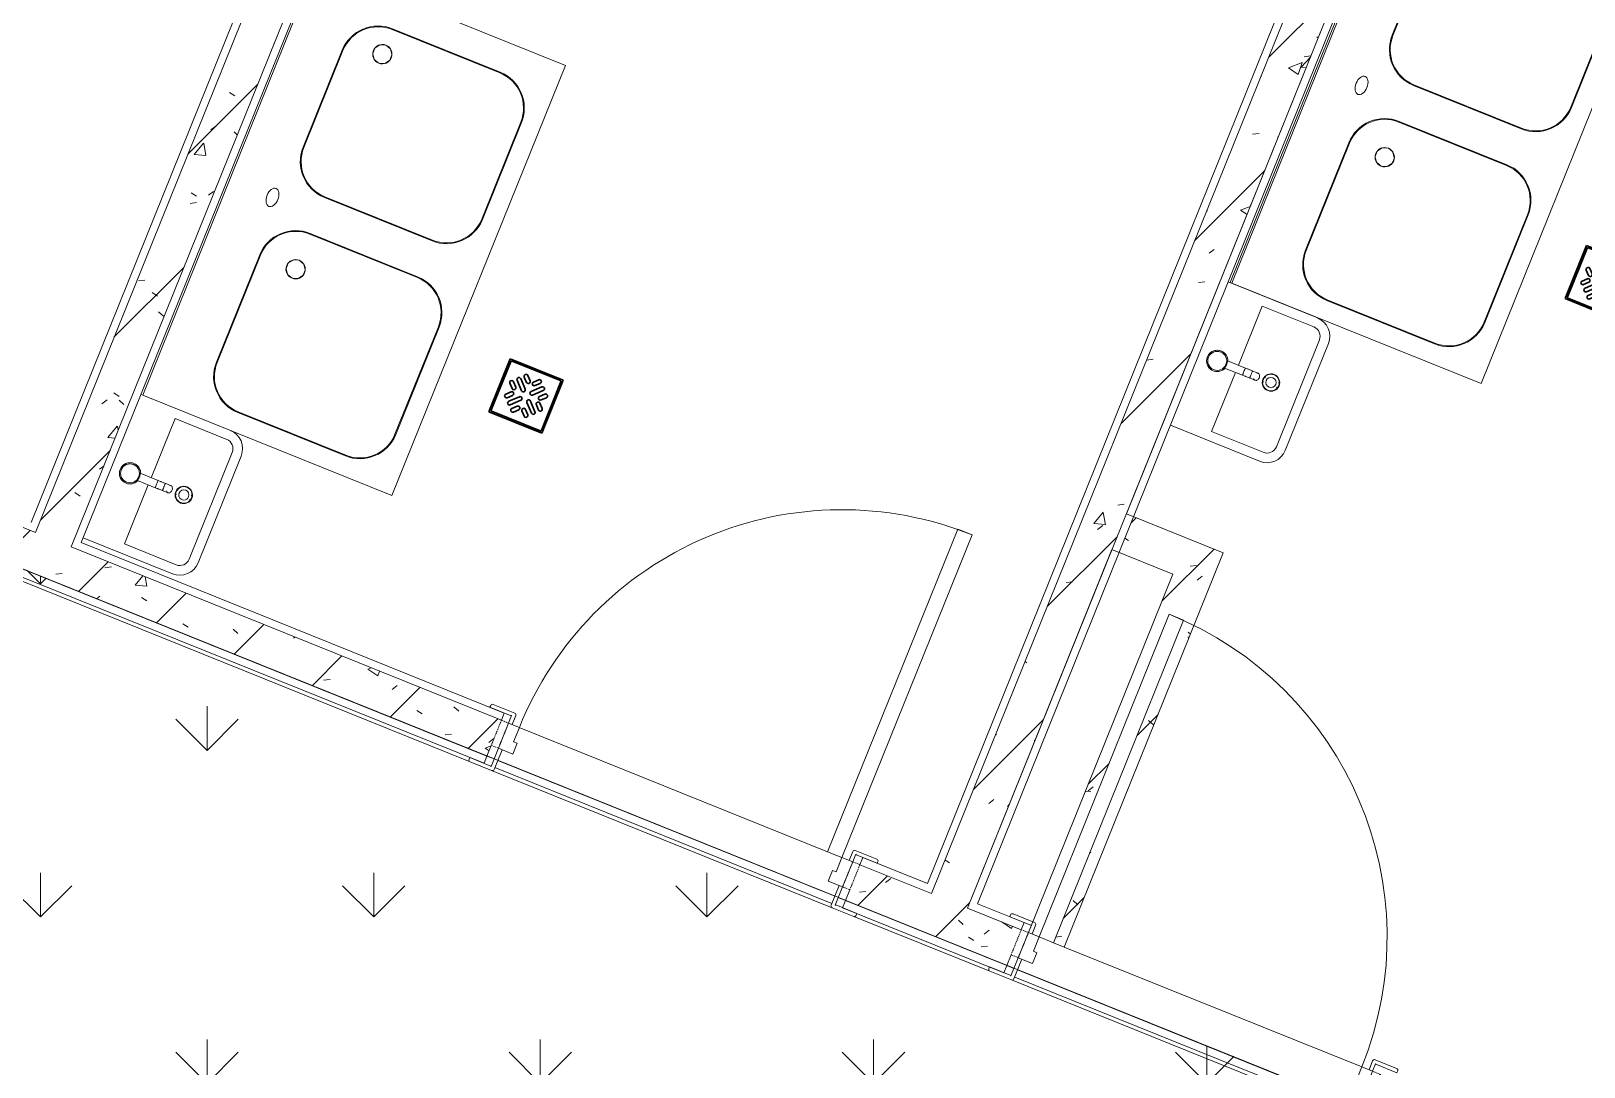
# Model space of a CAD drawing. Header units: millimetres. Extents: x -584918 to 2941280, y 3000189 to 4229862.
# Drawn here: x -415027 to -411009, y 3686804 to 3689484 of the extents above; entities that cross this region are included whole.
import ezdxf

# ---------------------------------------------------------------- set-up
doc = ezdxf.new("R2010")
doc.units = ezdxf.units.MM
doc.linetypes.add('ASVP_Невидимые', pattern=[5, 3, -2])
for name, color, linetype, lineweight in [('Двери', 7, 'Continuous', 0), ('Обобщенные модели', 7, 'Continuous', 0), ('Перекрытие', 7, 'Continuous', 0), ('Сантехника', 7, 'Continuous', 0), ('Стены внутренние', 7, 'Continuous', 0), ('Стены несущие', 7, 'Continuous', 0), ('Стены отделка', 7, 'Continuous', 0), ('экспертиза условные обозначения', 1, 'Continuous', 0)]:
    doc.layers.add(name, color=color, linetype=linetype, lineweight=lineweight)
pattern_1 = [(45, (-437515.92, 3663725.22), (-141.4214, 141.4214), [])]
pattern_2 = [(50, (-437515.92, 3663725.22), (364.368, -31.8783), [38.1, -419.1]), (355, (-437515.92, 3663725.2), (-70.486, 382.1133), [30.48, -335.28]), (100.451, (-437485.56, 3663722.56), (293.885, 350.2334), [32.38, -356.18]), (46.184, (-437515.92, 3663826.8), (542.1585, -84.086), [57.15, -628.65]), (96.636, (-437470.74, 3663819.8), (474.805, 494.8554), [48.57, -534.27]), (351.184, (-437515.9, 3663826.8), (474.81, 494.85), [45.72, -502.92]), (21, (-437465.12, 3663801.42), (303.2285, -204.5305), [38.1, -419.1]), (326, (-437465.12, 3663801.4), (123.604, 368.376), [30.48, -335.28]), (71.451, (-437439.86, 3663784.37), (426.834, 163.8427), [32.38, -356.18]), (37.5, (-437515.92, 3663725.22), (6.17665, 169.11015), [16.764, -314.452, 16.764, -323.596, -336.55]), (37.5, (-437515.92, 3663725.22), (6.17665, 169.11015), [-671.576, 16.764, -319.786]), (7.5, (-437515.92, 3663725.22), (133.6389, 200.3615), [16.764, -177.292, 16.764, -306.832, -128.27]), (7.5, (-437515.92, 3663725.22), (133.6389, 200.3615), [-517.652, 16.764, -111.506]), (327.5, (-437629.21, 3663725.22), (271.1818, -11.45836), [16.764, -110.236, 16.764, -379.476, -525.78]), (327.5, (-437629.21, 3663725.22), (271.1818, -11.45836), [-523.24, 16.764, -509.016]), (317.5, (-437680, 3663725.22), (296.2585, 50.8528), [16.764, -148.336, 16.764, -246.38, -373.38]), (317.5, (-437680, 3663725.22), (296.2585, 50.8528), [-428.244, 16.764, -356.616])]

# ---------------------------------------------------------------- blocks, each defined once
blk = doc.blocks.new('VK_02_Мойка - Рукомойник-V156-АР Этаж 01')
at = {"layer": 'Сантехника', "color": 253, "true_color": 0xaaaaaa}
for p, q in [((-200, 0), (-200, -249)), ((200, -249), (200, 0)), ((-175, -249), (-175, -105)), ((-175, -105), (-9.9, -105)), ((9.9, -105), (175, -105)), ((175, -105), (175, -249)), ((-149, -275), (149, -275)), ((-149, -300), (149, -300))]:
    blk.add_line(p, q, dxfattribs=at)
for centre, radius, start, end in [((-149, -249), 51, 180, 270), ((-149, -249), 26, 180, 270), ((149, -249), 26, 270, 360), ((149, -249), 51, 270, 360)]:
    blk.add_arc(centre, radius, start, end, dxfattribs=at)
blk = doc.blocks.new('МС_03-03_Смеситель_Однокрановый - МС_03-03_Смеситель_Однокрановый-V157-АР Этаж 01')
at = {"layer": 'Сантехника', "color": 253, "true_color": 0xaaaaaa}
for p, q in [((-10, -24.6), (-10, -74.6)), ((10, -74.6), (10, -24.6)), ((-10, -74.6), (-10, -94.6)), ((-10, -74.6), (-10, -80.8)), ((10, -94.6), (10, -74.6)), ((10, -80.8), (10, -74.6)), ((-10, -83.3), (-10, -98.3)), ((-10, -94.6), (-9.9, -94.6)), ((-10, -108.1), (-10, -109.9)), ((10, -98.3), (10, -83.3)), ((10, -109.9), (10, -108.1))]:
    blk.add_line(p, q, dxfattribs=at)
at = {"layer": 'Сантехника', "color": 253, "true_color": 0xaaaaaa, "flags": 128}
for points in [[(-10, -83.3), (-10, -82), (-10, -80.8)], [(-10, -80.8), (-10, -82), (-10, -83.3)], [(9.9, -94.6), (9.5, -94.6), (8.9, -94.6), (8.1, -94.6), (7.1, -94.6), (5.9, -94.6), (4.5, -94.6), (3.1, -94.6), (1.6, -94.6), (0, -94.6), (-1.6, -94.6), (-3.1, -94.6), (-4.5, -94.6), (-5.9, -94.6), (-7.1, -94.6), (-8.1, -94.6), (-8.9, -94.6), (-9.5, -94.6), (-9.9, -94.6), (-10, -94.6)], [(-10, -108.1), (-10, -104.4), (-10, -98.3)], [(-10, -98.3), (-10, -104.4), (-10, -108.1)], [(-7, -104.8), (-8.1, -105.7), (-9.1, -107), (-9.8, -108.4), (-10, -109.9)], [(-10, -109.9), (-9.8, -111.5), (-9.1, -112.9), (-8.1, -114.2), (-6.7, -115.3), (-5, -116.2), (-3.1, -116.8), (-1, -117.2), (1, -117.2), (3.1, -116.8), (5, -116.2), (6.7, -115.3), (8.1, -114.2), (9.1, -112.9), (9.8, -111.5), (10, -109.9)], [(10, -109.9), (9.8, -108.4), (9.1, -107)], [(10, -80.8), (10, -82), (10, -83.3)], [(10, -83.3), (10, -82), (10, -80.8)], [(10, -98.3), (10, -104.4), (10, -108.1)], [(10, -108.1), (10, -104.4), (10, -98.3)]]:
    blk.add_lwpolyline(points, dxfattribs=at)
at = {"layer": 'Сантехника', "color": 253, "true_color": 0xaaaaaa}
for radius, start, end in [(27.5, 360, 180), (27.5, 165, 180), (27.5, 180, 248.3704), (27.5, 180, 198.023), (27.5, 143.312, 156.6878), (24.5, 360, 180), (24.5, 180, 360), (27.5, 101.9769, 138.0229), (27.5, 83.3119, 96.6877), (27.5, 41.9768, 78.0228), (27.5, 23.3117, 36.6875), (27.5, 0, 18.0226), (27.5, 203.3122, 216.688), (27.5, 221.9771, 248.4991), (27.5, 291.6291, 360), (27.5, 291.5009, 318.0232), (27.5, 323.3125, 336.6883), (27.5, 345, 360)]:
    blk.add_arc((0, 0), radius, start, end, dxfattribs=at)
for points, knots in [([(10, -24.6), (9.8, -24.6), (9.5, -24.6), (9, -24.7), (8.6, -24.8), (8.4, -24.9), (8, -25), (7.4, -25.1), (6.7, -25.3), (6.2, -25.4), (5.9, -25.4), (5.4, -25.5), (4.7, -25.6), (3.7, -25.8), (2.6, -25.9), (0.8, -26), (-0.8, -26), (-2.5, -25.9), (-3.5, -25.8), (-4.4, -25.7), (-5, -25.6), (-5.5, -25.5), (-5.9, -25.4), (-6.2, -25.4), (-6.4, -25.3), (-6.6, -25.3), (-7, -25.2), (-7.5, -25.1), (-8, -25), (-8.3, -24.9), (-8.6, -24.8), (-8.8, -24.8), (-9.1, -24.7), (-9.4, -24.6), (-9.7, -24.6), (-9.9, -24.6), (-10, -24.6)], [-1, -1, -1, -1, -0.958333, -0.916667, -0.895833, -0.885417, -0.875, -0.833333, -0.791667, -0.78125, -0.770833, -0.75, -0.708333, -0.666667, -0.611111, -0.555556, -0.444444, -0.388889, -0.333333, -0.305556, -0.277778, -0.25, -0.236111, -0.222222, -0.215278, -0.208333, -0.194444, -0.166667, -0.138889, -0.125, -0.111111, -0.097222, -0.083333, -0.055556, -0.027778, 0, 0, 0, 0]), ([(-9.9, -74.6), (-9.8, -74.6), (-9.5, -74.5), (-8.9, -74.5), (-8.1, -74.4), (-7.1, -74.4), (-5.5, -74.3), (-2.2, -74.2), (3.3, -74.2), (7.7, -74.4), (9.4, -74.5), (9.8, -74.6), (9.9, -74.6)], [0.05, 0.05, 0.05, 0.05, 0.1, 0.15, 0.2, 0.25, 0.3, 0.4, 0.6, 0.8, 0.9, 0.95, 0.95, 0.95, 0.95])]:
    blk.add_open_spline(points, degree=3, knots=knots, dxfattribs=at)
blk = doc.blocks.new('МС_03-04_Сифон_Бутылочный - Для умывальника_Гофрированный выпуск_DN1-V158-АР Этаж 01')
at = {"layer": 'Сантехника', "color": 253, "true_color": 0xaaaaaa}
for radius, start, end in [(22.5, 0, 180), (22.5, 180, 0), (21.5, 0, 180), (21.5, 180, 0), (20, 158.285, 164.9916), (13.3, 0, 180), (13.3, 180, 0), (20, 15.0084, 21.715), (20, 196.833, 201.715), (20, 338.285, 344.9916)]:
    blk.add_arc((0, 0), radius, start, end, dxfattribs=at)
blk = doc.blocks.new('VK_02_Мойка - Рукомойник-V159-АР Этаж 01')
at = {"layer": 'Сантехника', "color": 253, "true_color": 0xaaaaaa}
for p, q in [((-200, 0), (-200, -249)), ((-175, -249), (-175, -105)), ((-175, -105), (-9.9, -105)), ((9.9, -105), (175, -105)), ((175, -105), (175, -249)), ((-149, -275), (149, -275)), ((-149, -300), (149, -300))]:
    blk.add_line(p, q, dxfattribs=at)
for centre, radius, start, end in [((-149, -249), 51, 180, 270), ((-149, -249), 26, 180, 270), ((149, -249), 26, 270, 360), ((149, -249), 51, 270, 360)]:
    blk.add_arc(centre, radius, start, end, dxfattribs=at)
blk = doc.blocks.new('МС_03-03_Смеситель_Однокрановый - МС_03-03_Смеситель_Однокрановый-V160-АР Этаж 01')
at = {"layer": 'Сантехника', "color": 253, "true_color": 0xaaaaaa}
for p, q in [((-10, -24.6), (-10, -74.6)), ((10, -74.6), (10, -24.6)), ((-10, -74.6), (-10, -94.6)), ((-10, -74.6), (-10, -80.8)), ((10, -94.6), (10, -74.6)), ((10, -80.8), (10, -74.6)), ((-10, -83.3), (-10, -98.3)), ((-10, -94.6), (-9.9, -94.6)), ((-10, -108.1), (-10, -109.9)), ((10, -98.3), (10, -83.3)), ((10, -109.9), (10, -108.1))]:
    blk.add_line(p, q, dxfattribs=at)
at = {"layer": 'Сантехника', "color": 253, "true_color": 0xaaaaaa, "flags": 128}
for points in [[(-10, -83.3), (-10, -82), (-10, -80.8)], [(-10, -80.8), (-10, -82), (-10, -83.3)], [(9.9, -94.6), (9.5, -94.6), (8.9, -94.6), (8.1, -94.6), (7.1, -94.6), (5.9, -94.6), (4.5, -94.6), (3.1, -94.6), (1.6, -94.6), (0, -94.6), (-1.6, -94.6), (-3.1, -94.6), (-4.5, -94.6), (-5.9, -94.6), (-7.1, -94.6), (-8.1, -94.6), (-8.9, -94.6), (-9.5, -94.6), (-9.9, -94.6), (-10, -94.6)], [(-10, -108.1), (-10, -104.4), (-10, -98.3)], [(-10, -98.3), (-10, -104.4), (-10, -108.1)], [(-7, -104.8), (-8.1, -105.7), (-9.1, -107), (-9.8, -108.4), (-10, -109.9)], [(-10, -109.9), (-9.8, -111.5), (-9.1, -112.9), (-8.1, -114.2), (-6.7, -115.3), (-5, -116.2), (-3.1, -116.8), (-1, -117.2), (1, -117.2), (3.1, -116.8), (5, -116.2), (6.7, -115.3), (8.1, -114.2), (9.1, -112.9), (9.8, -111.5), (10, -109.9)], [(10, -109.9), (9.8, -108.4), (9.1, -107)], [(10, -80.8), (10, -82), (10, -83.3)], [(10, -83.3), (10, -82), (10, -80.8)], [(10, -98.3), (10, -104.4), (10, -108.1)], [(10, -108.1), (10, -104.4), (10, -98.3)]]:
    blk.add_lwpolyline(points, dxfattribs=at)
at = {"layer": 'Сантехника', "color": 253, "true_color": 0xaaaaaa}
for radius, start, end in [(27.5, 360, 180), (27.5, 165, 180), (27.5, 180, 248.3704), (27.5, 180, 198.023), (27.5, 143.312, 156.6878), (24.5, 360, 180), (24.5, 180, 360), (27.5, 101.9769, 138.0229), (27.5, 83.3119, 96.6877), (27.5, 41.9768, 78.0228), (27.5, 23.3117, 36.6875), (27.5, 0, 18.0226), (27.5, 203.3122, 216.688), (27.5, 221.9771, 248.4991), (27.5, 291.6291, 360), (27.5, 291.5009, 318.0232), (27.5, 323.3125, 336.6883), (27.5, 345, 360)]:
    blk.add_arc((0, 0), radius, start, end, dxfattribs=at)
for points, knots in [([(10, -24.6), (9.8, -24.6), (9.5, -24.6), (9, -24.7), (8.6, -24.8), (8.4, -24.9), (8, -25), (7.4, -25.1), (6.7, -25.3), (6.2, -25.4), (5.9, -25.4), (5.4, -25.5), (4.7, -25.6), (3.7, -25.8), (2.6, -25.9), (0.8, -26), (-0.8, -26), (-2.5, -25.9), (-3.5, -25.8), (-4.4, -25.7), (-5, -25.6), (-5.5, -25.5), (-5.9, -25.4), (-6.2, -25.4), (-6.4, -25.3), (-6.6, -25.3), (-7, -25.2), (-7.5, -25.1), (-8, -25), (-8.3, -24.9), (-8.6, -24.8), (-8.8, -24.8), (-9.1, -24.7), (-9.4, -24.6), (-9.7, -24.6), (-9.9, -24.6), (-10, -24.6)], [-1, -1, -1, -1, -0.958333, -0.916667, -0.895833, -0.885417, -0.875, -0.833333, -0.791667, -0.78125, -0.770833, -0.75, -0.708333, -0.666667, -0.611111, -0.555556, -0.444444, -0.388889, -0.333333, -0.305556, -0.277778, -0.25, -0.236111, -0.222222, -0.215278, -0.208333, -0.194444, -0.166667, -0.138889, -0.125, -0.111111, -0.097222, -0.083333, -0.055556, -0.027778, 0, 0, 0, 0]), ([(-9.9, -74.6), (-9.8, -74.6), (-9.5, -74.5), (-8.9, -74.5), (-8.1, -74.4), (-7.1, -74.4), (-5.5, -74.3), (-2.2, -74.2), (3.3, -74.2), (7.7, -74.4), (9.4, -74.5), (9.8, -74.6), (9.9, -74.6)], [0.05, 0.05, 0.05, 0.05, 0.1, 0.15, 0.2, 0.25, 0.3, 0.4, 0.6, 0.8, 0.9, 0.95, 0.95, 0.95, 0.95])]:
    blk.add_open_spline(points, degree=3, knots=knots, dxfattribs=at)
blk = doc.blocks.new('МС_03-04_Сифон_Бутылочный - Для умывальника_Гофрированный выпуск_DN1-V161-АР Этаж 01')
at = {"layer": 'Сантехника', "color": 253, "true_color": 0xaaaaaa}
for radius, start, end in [(22.5, 0, 180), (22.5, 180, 0), (21.5, 36, 180), (21.5, 180, 0), (20, 158.285, 164.9916), (13.3, 45, 180), (13.3, 180, 0), (13.3, 0, 41.5628), (21.5, 0, 33.8978), (20, 15.0084, 21.715), (20, 195.0084, 201.715), (20, 338.285, 344.9916)]:
    blk.add_arc((0, 0), radius, start, end, dxfattribs=at)
blk = doc.blocks.new('VM_Ванная моечная 2-секционная - ГхШ 700х1200-V184-АР Этаж 01')
at = {"layer": 'Сантехника'}
for p, q in [((-600, 0), (600, 0)), ((-600, -5), (-600, 0)), ((600, 0), (600, -5)), ((-600, -5), (-600, -700)), ((-600, -5), (600, -5)), ((600, -700), (600, -5)), ((-450, -150), (-150, -150)), ((-450, -152), (-150, -152)), ((150, -150), (420.7, -150)), ((150, -152), (420.7, -152)), ((-550, -550), (-550, -250)), ((-548, -550), (-548, -250)), ((-52, -250), (-52, -550)), ((-50, -250), (-50, -550)), ((50, -550), (50, -250)), ((52, -550), (52, -250)), ((518.7, -250), (518.7, -550)), ((520.7, -250), (520.7, -550)), ((-150, -648), (-450, -648)), ((-150, -650), (-450, -650)), ((420.7, -648), (150, -648)), ((420.7, -650), (150, -650)), ((-600, -700), (600, -700))]:
    blk.add_line(p, q, dxfattribs=at)
at = {"layer": 'Сантехника', "color": 253, "true_color": 0xaaaaaa}
for p, q in [((-175, -250), (-170.4, -235.9)), ((-169.6, -234.9), (-158.2, -226.6)), ((-157.4, -226.2), (-142.6, -226.2)), ((-141.8, -226.6), (-130.4, -234.9)), ((-129.6, -235.9), (-125, -250)), ((425, -250), (429.6, -235.9)), ((430.8, -234.5), (441.8, -226.6)), ((442.6, -226.2), (457.4, -226.2)), ((458.2, -226.6), (469.6, -234.9)), ((470.4, -235.9), (475, -250)), ((-170.4, -264.1), (-175, -250)), ((-158.2, -273.4), (-169.6, -265.1)), ((-142.6, -273.8), (-157.4, -273.8)), ((-130.4, -265.1), (-141.8, -273.4)), ((-125, -250), (-129.6, -264.1)), ((429.6, -264.1), (425, -250)), ((441.8, -273.4), (430.4, -265.1)), ((457.4, -273.8), (442.6, -273.8)), ((469.6, -265.1), (458.2, -273.4)), ((475, -250), (470.4, -264.1))]:
    blk.add_line(p, q, dxfattribs=at)
at = {"layer": 'Сантехника', "flags": 128}
for points in [[(-25, -125), (-24.5, -122.1), (-23.1, -119.3), (-20.8, -116.7), (-17.7, -114.4), (-13.9, -112.5), (-9.6, -111.1), (-4.9, -110.3), (0, -110), (4.9, -110.3), (9.6, -111.1), (13.9, -112.5), (17.7, -114.4), (20.8, -116.7), (23.1, -119.3), (24.5, -122.1), (25, -125)], [(25, -125), (24.5, -127.9), (23.1, -130.7), (20.8, -133.3), (17.7, -135.6), (13.9, -137.5), (9.6, -138.9), (4.9, -139.7), (0, -140), (-4.9, -139.7), (-9.6, -138.9), (-13.9, -137.5), (-17.7, -135.6), (-20.8, -133.3), (-23.1, -130.7), (-24.5, -127.9), (-25, -125)]]:
    blk.add_lwpolyline(points, dxfattribs=at)
at = {"layer": 'Сантехника'}
for centre, radius, start, end in [((-450, -250), 100, 90, 180), ((-450, -250), 98, 90, 180), ((-150, -250), 100, 360, 90), ((-150, -250), 98, 0, 90), ((150, -250), 100, 90, 180), ((150, -250), 98, 90, 180), ((420.7, -250), 100, 0, 90), ((420.7, -250), 98, 0, 90), ((-150, -250), 25, 0, 180), ((450, -250), 25, 0, 180), ((-150, -250), 25, 180, 360), ((450, -250), 25, 180, 360), ((-450, -550), 100, 180, 270), ((-450, -550), 98, 180, 270), ((-150, -550), 98, 270, 0), ((-150, -550), 100, 270, 0), ((150, -550), 100, 180, 270), ((150, -550), 98, 180, 270), ((420.7, -550), 100, 270, 0), ((420.7, -550), 98, 270, 0)]:
    blk.add_arc(centre, radius, start, end, dxfattribs=at)
blk = doc.blocks.new('VM_Ванная моечная 2-секционная - ГхШ 700х1200-V185-АР Этаж 01')
at = {"layer": 'Сантехника'}
for p, q in [((-600, -5), (-600, 0)), ((600, 0), (600, -5)), ((-600, -5), (-600, -700)), ((-600, -5), (600, -5)), ((600, -700), (600, -5)), ((-450, -150), (-150, -150)), ((-450, -152), (-150, -152)), ((150, -150), (420.7, -150)), ((150, -152), (420.7, -152)), ((-550, -550), (-550, -250)), ((-548, -550), (-548, -250)), ((-52, -250), (-52, -550)), ((-50, -250), (-50, -550)), ((50, -550), (50, -250)), ((52, -550), (52, -250)), ((518.7, -250), (518.7, -550)), ((520.7, -250), (520.7, -550)), ((-150, -648), (-450, -648)), ((-150, -650), (-450, -650)), ((420.7, -648), (150, -648)), ((420.7, -650), (150, -650)), ((-600, -700), (600, -700))]:
    blk.add_line(p, q, dxfattribs=at)
at = {"layer": 'Сантехника', "color": 253, "true_color": 0xaaaaaa}
for p, q in [((-175, -250), (-170.4, -235.9)), ((-169.6, -234.9), (-158.2, -226.6)), ((-157.4, -226.2), (-142.6, -226.2)), ((-141.8, -226.6), (-130.4, -234.9)), ((-129.6, -235.9), (-125, -250)), ((425, -250), (429.6, -235.9)), ((430.4, -234.9), (441.8, -226.6)), ((442.6, -226.2), (457.4, -226.2)), ((458.2, -226.6), (469.6, -234.9)), ((470.4, -235.9), (475, -250)), ((-170.4, -264.1), (-175, -250)), ((-158.2, -273.4), (-169.6, -265.1)), ((-142.6, -273.8), (-157.4, -273.8)), ((-130.4, -265.1), (-141.8, -273.4)), ((-125, -250), (-129.6, -264.1)), ((429.6, -264.1), (425, -250)), ((441.8, -273.4), (430.4, -265.1)), ((457.4, -273.8), (442.6, -273.8)), ((469.6, -265.1), (458.2, -273.4)), ((475, -250), (470.4, -264.1))]:
    blk.add_line(p, q, dxfattribs=at)
at = {"layer": 'Сантехника', "flags": 128}
for points in [[(-25, -125), (-24.5, -122.1), (-23.1, -119.3), (-20.8, -116.7), (-17.7, -114.4), (-13.9, -112.5), (-9.6, -111.1), (-4.9, -110.3), (0, -110), (4.9, -110.3), (9.6, -111.1), (13.9, -112.5), (17.7, -114.4), (20.8, -116.7), (23.1, -119.3), (24.5, -122.1), (25, -125)], [(25, -125), (24.5, -127.9), (23.1, -130.7), (20.8, -133.3), (17.7, -135.6), (13.9, -137.5), (9.6, -138.9), (4.9, -139.7), (0, -140), (-4.9, -139.7), (-9.6, -138.9), (-13.9, -137.5), (-17.7, -135.6), (-20.8, -133.3), (-23.1, -130.7), (-24.5, -127.9), (-25, -125)]]:
    blk.add_lwpolyline(points, dxfattribs=at)
at = {"layer": 'Сантехника'}
for centre, radius, start, end in [((-450, -250), 100, 90, 180), ((-450, -250), 98, 90, 180), ((-150, -250), 100, 360, 90), ((-150, -250), 98, 0, 90), ((150, -250), 100, 90, 180), ((150, -250), 98, 90, 180), ((420.7, -250), 100, 0, 90), ((420.7, -250), 98, 0, 90), ((-150, -250), 25, 0, 180), ((450, -250), 25, 0, 180), ((-150, -250), 25, 180, 360), ((450, -250), 25, 180, 360), ((-450, -550), 100, 180, 270), ((-450, -550), 98, 180, 270), ((-150, -550), 98, 270, 0), ((-150, -550), 100, 270, 0), ((150, -550), 100, 180, 270), ((150, -550), 98, 180, 270), ((420.7, -550), 100, 270, 0), ((420.7, -550), 98, 270, 0)]:
    blk.add_arc(centre, radius, start, end, dxfattribs=at)
blk = doc.blocks.new('ADSK_Трап_ПП_Вертикальный - DN50-V195-АР Этаж 01')
at = {"layer": 'Сантехника', "lineweight": 30}
for p, q in [((74, 74), (-74, 74)), ((-74, 74), (-74, -74)), ((-70, 70), (70, 70)), ((-70, -70), (-70, 70)), ((-22.4, 43.4), (-11.8, 32.8)), ((-15.4, 50.5), (-4.7, 39.9)), ((14.9, 51), (4.3, 40.4)), ((22, 43.9), (11.4, 33.3)), ((70, 70), (70, -70)), ((74, -74), (74, 74)), ((-51, 14.9), (-40.4, 4.3)), ((-43.9, 22), (-33.3, 11.4)), ((-15.5, 8), (-36.7, 29.2)), ((-8.4, 15), (-29.6, 36.2)), ((8, 15.5), (29.2, 36.7)), ((15, 8.4), (36.2, 29.6)), ((43.4, 22.4), (32.8, 11.8)), ((50.5, 15.4), (39.9, 4.7)), ((-50.5, -15.4), (-39.9, -4.7)), ((-43.4, -22.4), (-32.8, -11.8)), ((-15, -8.4), (-36.2, -29.6)), ((-8, -15.5), (-29.2, -36.7)), ((-22, -43.9), (-11.4, -33.3)), ((15.4, -50.5), (4.7, -39.9)), ((8.4, -15), (29.6, -36.2)), ((22.4, -43.4), (11.8, -32.8)), ((15.5, -8), (36.7, -29.2)), ((43.9, -22), (33.3, -11.4)), ((51, -14.9), (40.4, -4.3)), ((-74, -74), (74, -74)), ((70, -70), (-70, -70)), ((-14.9, -51), (-4.3, -40.4))]:
    blk.add_line(p, q, dxfattribs=at)
for centre, radius, start, end in [((-18.9, 47), 5, 45, 225), ((7.8, 36.8), 5, 135, 315), ((18.4, 47.4), 5, 315, 135), ((-47.4, 18.4), 5, 45, 225), ((-36.8, 7.8), 5, 225, 45), ((-33.2, 32.7), 4.99, 45, 225), ((-12, 11.5), 4.99, 225, 45), ((-8.3, 36.4), 5, 225, 45), ((11.5, 12), 4.99, 135, 315), ((32.7, 33.2), 4.99, 315, 135), ((36.4, 8.3), 5, 135, 315), ((47, 18.9), 5, 315, 135), ((-47, -18.9), 5, 135, 315), ((-36.4, -8.3), 5, 315, 135), ((-32.7, -33.2), 4.99, 135, 315), ((-11.5, -12), 4.99, 315, 135), ((-7.8, -36.8), 5, 315, 135), ((8.3, -36.4), 5, 45, 225), ((12, -11.5), 4.99, 45, 225), ((33.2, -32.7), 4.99, 225, 45), ((36.8, -7.8), 5, 45, 225), ((47.4, -18.4), 5, 225, 45), ((-18.4, -47.4), 5, 135, 315), ((18.9, -47), 5, 225, 45)]:
    blk.add_arc(centre, radius, start, end, dxfattribs=at)
blk = doc.blocks.new('ВК_Домодедово_rvt-1-АР Этаж 01')
at = {"layer": 'Сантехника', "color": 253, "lineweight": 9, "true_color": 0xaaaaaa}
for name, p, rotation in [('VM_Ванная моечная 2-секционная - ГхШ 700х1200-V184-АР Этаж 01', (25815.4, 25665.1), 68.05130091645731), ('VM_Ванная моечная 2-секционная - ГхШ 700х1200-V185-АР Этаж 01', (22997.8, 25375.2), 68.05130091645731), ('ADSK_Трап_ПП_Вертикальный - DN50-V195-АР Этаж 01', (26554.4, 25107.5), 338.0499999999996), ('VK_02_Мойка - Рукомойник-V156-АР Этаж 01', (25511.4, 24924.2), 68.05130091645765), ('ADSK_Трап_ПП_Вертикальный - DN50-V195-АР Этаж 01', (23769.7, 24814.8), 338.0499999999996), ('МС_03-03_Смеситель_Однокрановый - МС_03-03_Смеситель_Однокрановый-V157-АР Этаж 01', (25557.8, 24905.5), 68.05130091645765), ('МС_03-04_Сифон_Бутылочный - Для умывальника_Гофрированный выпуск_DN1-V158-АР Этаж 01', (25696.9, 24849.4), 158.0513009164576), ('VK_02_Мойка - Рукомойник-V159-АР Этаж 01', (22698.8, 24633.2), 68.05130091645765), ('МС_03-03_Смеситель_Однокрановый - МС_03-03_Смеситель_Однокрановый-V160-АР Этаж 01', (22745.1, 24614.5), 68.05130091645765), ('МС_03-04_Сифон_Бутылочный - Для умывальника_Гофрированный выпуск_DN1-V161-АР Этаж 01', (22884.3, 24558.5), 158.0513009164576)]:
    blk.add_blockref(name, p, dxfattribs=dict(at, rotation=rotation))
blk = doc.blocks.new('ASVP_ДверьДеревянная_1 полотно - Входная_внутр_ 900х2000h_полотно_ Г Л _850 в свету_-7521735-АР Этаж 01')
at = {"layer": 'Двери', "lineweight": 18}
for p, q in [((450, 950), (410, 950)), ((410, 950), (410, 50)), ((450, 50), (450, 950)), ((-450, 50), (-480, 50)), ((-480, 50), (-480, -20)), ((-450, 10), (-450, 50)), ((410, 50), (450, 50)), ((480, 50), (450, 50)), ((450, 50), (450, 10)), ((480, -20), (480, 50)), ((-440, 10), (-450, 10)), ((-440, -20), (-440, 10)), ((450, 10), (440, 10)), ((440, 10), (440, -20)), ((-480, -20), (-440, -20)), ((440, -20), (480, -20))]:
    blk.add_line(p, q, dxfattribs=at)
at = {"layer": 'Двери', "linetype": 'ASVP_Невидимые', "lineweight": 18}
for p, q in [((-480, 50), (-500, 50)), ((-500, 50), (-500, -20)), ((-480, -20), (-480, 50)), ((500, 50), (480, 50)), ((480, 50), (480, -20)), ((500, -20), (500, 50)), ((-500, -20), (-480, -20)), ((480, -20), (500, -20))]:
    blk.add_line(p, q, dxfattribs=at)
at = {"layer": 'Двери'}
blk.add_arc((450, 50), 900, 90, 180, dxfattribs=at)
blk = doc.blocks.new('ASVP_НАЛИЧНИК МДФ_Двери - Наличник дверной МДФ-V44-АР Этаж 01')
at = {"layer": 'Обобщенные модели'}
for p, q in [((-480, 50), (-480, -1)), ((-470, -5), (-470, 50)), ((470, 50), (470, -5)), ((480, -1), (480, 50)), ((-481, 0), (-540, 0)), ((-540, 0), (-540, -5)), ((-481, -1), (-481, 0)), ((540, 0), (481, 0)), ((481, 0), (481, -1)), ((540, -5), (540, 0)), ((-535, -10), (-475, -10)), ((-480, -1), (-481, -1)), ((475, -10), (535, -10)), ((481, -1), (480, -1))]:
    blk.add_line(p, q, dxfattribs=at)
for centre, start, end in [((-535, -5), 180, 270), ((-475, -5), 270, 360), ((475, -5), 180, 270), ((535, -5), 270, 360)]:
    blk.add_arc(centre, 5, start, end, dxfattribs=at)
blk = doc.blocks.new('ASVP_НАЛИЧНИК МДФ_Двери - Наличник дверной МДФ-V45-АР Этаж 01')
at = {"layer": 'Обобщенные модели'}
h = blk.add_hatch(dxfattribs=at)
h.set_pattern_fill('FP_21', color=256, style=0, pattern_type=2)
h.set_pattern_definition([(58.819, (13527.38, 30669.885), (-847.5705, -1239.66265), [208.25, -1874.25]), (48.514, (13248.89, 30692.37), (230.6314, 541.9913), [465.661, -465.661]), (40.384, (13171.05, 30885.53), (616.941, 697.6711), [263.418, -1053.671])])
h.paths.add_polyline_path([(-540, 0), (-540, -5), (-538.5, -8.5), (-535, -10), (-475, -10), (-471.5, -8.5), (-470, -4.8), (-470, 20), (-480, 20), (-481, 0), (-539, 0)])
h.paths.add_polyline_path([(470, 20), (470, -5), (471.5, -8.5), (475, -10), (535, -10), (538.5, -8.5), (540, -5), (540, 0), (480, -1), (480, 20), (471.5, 20)])
for p, q in [((-481, 0), (-540, 0)), ((-540, 0), (-540, -5)), ((-481, -1), (-481, 0)), ((-480, 20), (-480, -1)), ((-470, -5), (-470, 20)), ((470, 20), (470, -5)), ((480, -1), (480, 20)), ((540, 0), (481, 0)), ((481, 0), (481, -1)), ((-535, -10), (-475, -10)), ((-480, -1), (-481, -1)), ((475, -10), (535, -10)), ((481, -1), (480, -1)), ((540, -5), (540, 0))]:
    blk.add_line(p, q, dxfattribs=at)
for centre, start, end in [((-535, -5), 180, 270), ((-475, -5), 270, 360), ((475, -5), 180, 270), ((535, -5), 270, 360)]:
    blk.add_arc(centre, 5, start, end, dxfattribs=at)
blk = doc.blocks.new('ASVP_ДверьДеревянная_1 полотно - Входная_внутр_ 900х2000h_полотно_ Г Пр _850 в свету_-7521734-АР Этаж 01')
at = {"layer": 'Двери', "lineweight": 18}
for p, q in [((-450, 950), (-410, 950)), ((-450, 50), (-450, 950)), ((-410, 950), (-410, 50)), ((-480, 50), (-450, 50)), ((-480, -20), (-480, 50)), ((-410, 50), (-450, 50)), ((-450, 50), (-450, 10)), ((450, 50), (480, 50)), ((450, 10), (450, 50)), ((480, 50), (480, -20)), ((-450, 10), (-440, 10)), ((-440, 10), (-440, -20)), ((440, 10), (450, 10)), ((440, -20), (440, 10)), ((-440, -20), (-480, -20)), ((480, -20), (440, -20))]:
    blk.add_line(p, q, dxfattribs=at)
at = {"layer": 'Двери', "linetype": 'ASVP_Невидимые', "lineweight": 18}
for p, q in [((-500, 50), (-480, 50)), ((-500, -20), (-500, 50)), ((-480, 50), (-480, -20)), ((480, 50), (500, 50)), ((480, -20), (480, 50)), ((500, 50), (500, -20)), ((-480, -20), (-500, -20)), ((500, -20), (480, -20))]:
    blk.add_line(p, q, dxfattribs=at)
at = {"layer": 'Двери'}
blk.add_arc((-450, 50), 900, 0, 90, dxfattribs=at)
blk = doc.blocks.new('ASVP_НАЛИЧНИК МДФ_Двери - Наличник дверной МДФ-V52-АР Этаж 01')
at = {"layer": 'Обобщенные модели'}
for p, q in [((-480, 50), (-480, -1)), ((-470, -5), (-470, 50)), ((470, 50), (470, -5)), ((480, -1), (480, 50)), ((-481, 0), (-540, 0)), ((-540, 0), (-540, -5)), ((-481, -1), (-481, 0)), ((540, 0), (481, 0)), ((481, 0), (481, -1)), ((540, -5), (540, 0)), ((-535, -10), (-475, -10)), ((-480, -1), (-481, -1)), ((475, -10), (535, -10)), ((481, -1), (480, -1))]:
    blk.add_line(p, q, dxfattribs=at)
for centre, start, end in [((-535, -5), 180, 270), ((-475, -5), 270, 360), ((475, -5), 180, 270), ((535, -5), 270, 360)]:
    blk.add_arc(centre, 5, start, end, dxfattribs=at)
blk = doc.blocks.new('ASVP_НАЛИЧНИК МДФ_Двери - Наличник дверной МДФ-V53-АР Этаж 01')
at = {"layer": 'Обобщенные модели'}
h = blk.add_hatch(dxfattribs=at)
h.set_pattern_fill('FP_25', color=256, style=0, pattern_type=2)
h.set_pattern_definition([(58.819, (14977.38, 30669.885), (-847.5705, -1239.66265), [208.25, -1874.25]), (48.514, (14698.89, 30692.37), (230.6314, 541.9913), [465.661, -465.661]), (40.384, (14621.05, 30885.53), (616.941, 697.6711), [263.418, -1053.671])])
h.paths.add_polyline_path([(-540, 0), (-540, -5), (-538.5, -8.5), (-535, -10), (-475, -10), (-471.5, -8.5), (-470, -4.8), (-470, 20), (-480, 20), (-481, 0), (-539, 0)])
h.paths.add_polyline_path([(481, 0), (480, -10), (535, -10), (538.5, -8.5), (540, -5), (540, 0), (487, 0)])
for p, q in [((-481, 0), (-540, 0)), ((-540, 0), (-540, -5)), ((-481, -1), (-481, 0)), ((-480, 20), (-480, -1)), ((-470, -5), (-470, 20)), ((470, 20), (470, -5)), ((480, -1), (480, 20)), ((540, 0), (481, 0)), ((481, 0), (481, -1)), ((540, -5), (540, 0)), ((-535, -10), (-475, -10)), ((-480, -1), (-481, -1)), ((475, -10), (535, -10)), ((481, -1), (480, -1))]:
    blk.add_line(p, q, dxfattribs=at)
for centre, start, end in [((-535, -5), 180, 270), ((-475, -5), 270, 360), ((475, -5), 180, 270), ((535, -5), 270, 360)]:
    blk.add_arc(centre, 5, start, end, dxfattribs=at)

msp = doc.modelspace()

# ---------------------------------------------------------------- hatches: boundary and pattern name
at = {"layer": 'Стены внутренние'}
h = msp.add_hatch(dxfattribs=at)
h.set_pattern_fill('FP_1', color=256, style=0, pattern_type=2)
h.set_pattern_definition(pattern_1)
h.paths.add_polyline_path([(-414923.009, 3688149.272), (-413540.036, 3691581.092), (-413632.788, 3691618.469), (-415015.76, 3688186.65)])
h = msp.add_hatch(dxfattribs=at)
h.set_pattern_fill('FP_2', color=256, style=0, pattern_type=2)
h.set_pattern_definition(pattern_2)
h.paths.add_polyline_path([(-414923.009, 3688149.272), (-413540.036, 3691581.092), (-413632.788, 3691618.469), (-415015.76, 3688186.65)])
h = msp.add_hatch(dxfattribs=at)
h.set_pattern_fill('FP_1', color=256, style=0, pattern_type=2)
h.set_pattern_definition(pattern_1)
h.paths.add_polyline_path([(-412604.211, 3687214.831), (-411221.239, 3690646.651), (-411313.991, 3690684.029), (-412696.963, 3687252.209), (-412618.198, 3687220.468)])
h = msp.add_hatch(dxfattribs=at)
h.set_pattern_fill('FP_2', color=256, style=0, pattern_type=2)
h.set_pattern_definition(pattern_2)
h.paths.add_polyline_path([(-412604.211, 3687214.831), (-411221.239, 3690646.651), (-411313.991, 3690684.029), (-412696.963, 3687252.209), (-412618.198, 3687220.468)])
h = msp.add_hatch(dxfattribs=at)
h.set_pattern_fill('FP_1', color=256, style=0, pattern_type=2)
h.set_pattern_definition(pattern_1)
h.paths.add_polyline_path([(-411343.062, 3686598.793), (-411305.685, 3686691.544), (-411537.565, 3686784.989), (-411574.942, 3686692.237), (-411361.613, 3686606.268)])
h.paths.add_polyline_path([(-412502.461, 3687066.013), (-412465.083, 3687158.765), (-412882.467, 3687326.964), (-412919.845, 3687234.212), (-412509.937, 3687069.025)])
h.paths.add_polyline_path([(-413847.363, 3687607.989), (-413809.986, 3687700.74), (-415572.272, 3688410.915), (-415609.649, 3688318.163), (-414187.589, 3687745.094)])
h.paths.add_polyline_path([(-416537.168, 3688691.94), (-416499.791, 3688784.692), (-417241.806, 3689083.713), (-417279.183, 3688990.961), (-416544.644, 3688694.952)])
h = msp.add_hatch(dxfattribs=at)
h.set_pattern_fill('FP_2', color=256, style=0, pattern_type=2)
h.set_pattern_definition(pattern_2)
h.paths.add_polyline_path([(-411343.062, 3686598.793), (-411305.685, 3686691.544), (-411537.565, 3686784.989), (-411574.942, 3686692.237), (-411361.613, 3686606.268)])
h.paths.add_polyline_path([(-412502.461, 3687066.013), (-412465.083, 3687158.765), (-412882.467, 3687326.964), (-412919.845, 3687234.212), (-412509.937, 3687069.025)])
h.paths.add_polyline_path([(-413847.363, 3687607.989), (-413809.986, 3687700.74), (-415572.272, 3688410.915), (-415609.649, 3688318.163), (-414187.589, 3687745.094)])
h.paths.add_polyline_path([(-416537.168, 3688691.94), (-416499.791, 3688784.692), (-417241.806, 3689083.713), (-417279.183, 3688990.961), (-416544.644, 3688694.952)])
h = msp.add_hatch(dxfattribs=at)
h.set_pattern_fill('FP_1', color=256, style=0, pattern_type=2)
h.set_pattern_definition(pattern_1)
h.paths.add_polyline_path([(-412072.757, 3688078.808), (-412035.379, 3688171.56), (-412174.507, 3688227.627), (-412211.885, 3688134.875), (-412193.057, 3688127.288)])
h = msp.add_hatch(dxfattribs=at)
h.set_pattern_fill('FP_2', color=256, style=0, pattern_type=2)
h.set_pattern_definition(pattern_2)
h.paths.add_polyline_path([(-412072.757, 3688078.808), (-412035.379, 3688171.56), (-412174.507, 3688227.627), (-412211.885, 3688134.875), (-412193.057, 3688127.288)])
h = msp.add_hatch(dxfattribs=at)
h.set_pattern_fill('FP_1', color=256, style=0, pattern_type=2)
h.set_pattern_definition(pattern_1)
h.paths.add_polyline_path([(-412353.781, 3687113.912), (-411942.627, 3688134.182), (-412035.379, 3688171.56), (-412446.533, 3687151.289), (-412418.373, 3687140.907), (-412082.309, 3687974.843), (-412045.208, 3687959.892), (-412381.607, 3687125.125)])
h = msp.add_hatch(dxfattribs=at)
h.set_pattern_fill('FP_2', color=256, style=0, pattern_type=2)
h.set_pattern_definition(pattern_2)
h.paths.add_polyline_path([(-412353.781, 3687113.912), (-411942.627, 3688134.182), (-412035.379, 3688171.56), (-412446.533, 3687151.289), (-412418.373, 3687140.907), (-412082.309, 3687974.843), (-412045.208, 3687959.892), (-412381.607, 3687125.125)])
at = {"layer": 'экспертиза условные обозначения'}
h = msp.add_hatch(dxfattribs=at)
h.set_pattern_fill('GRASS', color=3, scale=24)
h.set_pattern_definition([(90, (-497764.9, 3475975.67), (-431.0523, 431.0523), [114.3, -747.8046]), (45, (-497764.9, 3475975.7), (-431.0523, 431.0523), [114.3, -495.3]), (135, (-497764.9, 3475975.7), (-431.0523, -431.0523), [114.3, -495.3])])
h.paths.add_polyline_path([(-422192.934, 3690971.975), (-411340.963, 3686598.793), (-411901.627, 3685207.514), (-421362.32, 3689020.032), (-424502.041, 3681228.874), (-425893.319, 3681789.538)])

# ---------------------------------------------------------------- linework, layer by layer
at = {"layer": 'Перекрытие'}
for p, q in [((-413763.61, 3687682.052), (-412965.944, 3687360.604)), ((-413828.813, 3687600.513), (-413847.363, 3687607.989)), ((-412947.67, 3687245.426), (-413819.538, 3687596.775)), ((-412919.845, 3687234.212), (-412938.395, 3687241.688)), ((-412353.781, 3687113.912), (-411583.94, 3686803.677)), ((-412483.911, 3687058.537), (-412502.461, 3687066.013)), ((-411602.768, 3686703.45), (-412474.635, 3687054.8))]:
    msp.add_line(p, q, dxfattribs=at)
at = {"layer": 'Стены внутренние'}
for p, q in [((-413891.04, 3687593.245), (-415587.366, 3688276.839)), ((-413827.013, 3687578.225), (-412955.146, 3687226.875)), ((-412954.246, 3687215.731), (-413835.389, 3687570.819)), ((-412546.138, 3687051.27), (-412898.595, 3687193.305)), ((-411609.343, 3686673.756), (-412490.486, 3687028.843)), ((-412482.111, 3687036.249), (-411610.243, 3686684.9))]:
    msp.add_line(p, q, dxfattribs=at)
at = {"layer": 'Стены несущие'}
for p, q in [((-413632.788, 3691618.469), (-415015.76, 3688186.65)), ((-414923.009, 3688149.272), (-413540.036, 3691581.092)), ((-411313.991, 3690684.029), (-412696.963, 3687252.209)), ((-412193.057, 3688235.102), (-411221.239, 3690646.651)), ((-415572.272, 3688410.915), (-415015.76, 3688186.65)), ((-413847.363, 3687607.989), (-415609.649, 3688318.163)), ((-411942.627, 3688134.182), (-412193.057, 3688235.102)), ((-413809.986, 3687700.74), (-414923.009, 3688149.272)), ((-412604.211, 3687214.831), (-412230.435, 3688142.35)), ((-412230.435, 3688142.35), (-412072.757, 3688078.808)), ((-412353.781, 3687113.912), (-411942.627, 3688134.182)), ((-412072.757, 3688078.808), (-412446.533, 3687151.289)), ((-413847.363, 3687607.989), (-413836.15, 3687635.814)), ((-412696.963, 3687252.209), (-412882.467, 3687326.964)), ((-412908.631, 3687262.038), (-412919.845, 3687234.212)), ((-412502.461, 3687066.013), (-412919.845, 3687234.212)), ((-412465.083, 3687158.765), (-412604.211, 3687214.831)), ((-412604.211, 3687214.831), (-412465.083, 3687158.765)), ((-412502.461, 3687066.013), (-412491.248, 3687093.839)), ((-412381.607, 3687125.125), (-412353.781, 3687113.912))]:
    msp.add_line(p, q, dxfattribs=at)
at = {"layer": 'Стены отделка'}
for p, q in [((-413658.814, 3691607.395), (-415026.835, 3688212.675)), ((-414896.983, 3688160.347), (-413528.961, 3691555.066)), ((-411340.017, 3690672.954), (-412708.038, 3687278.235)), ((-411221.239, 3690646.651), (-412604.211, 3687214.831)), ((-412578.185, 3687225.906), (-411202.689, 3690639.176)), ((-415617.125, 3688299.613), (-413854.839, 3687589.438)), ((-415015.76, 3688186.65), (-415015.76, 3688186.65)), ((-413802.51, 3687719.291), (-414896.983, 3688160.347)), ((-413809.986, 3687700.74), (-413802.51, 3687719.291)), ((-413854.839, 3687589.438), (-413847.363, 3687607.989)), ((-412874.991, 3687345.515), (-412882.467, 3687326.964)), ((-412708.038, 3687278.235), (-412874.991, 3687345.515)), ((-412919.845, 3687234.212), (-412927.32, 3687215.662)), ((-412927.32, 3687215.662), (-412509.937, 3687047.463)), ((-412457.608, 3687177.315), (-412578.185, 3687225.906)), ((-412465.083, 3687158.765), (-412457.608, 3687177.315)), ((-412509.937, 3687047.463), (-412502.461, 3687066.013))]:
    msp.add_line(p, q, dxfattribs=at)
at = {"layer": 'экспертиза условные обозначения', "color": 3}
msp.add_lwpolyline([(-422192.934, 3690971.975), (-411340.963, 3686598.793), (-411901.627, 3685207.514), (-421362.32, 3689020.032), (-424502.041, 3681228.874), (-425893.319, 3681789.538), (-422192.934, 3690971.975)], dxfattribs=at)

# ---------------------------------------------------------------- block references
msp.add_blockref('ВК_Домодедово_rvt-1-АР Этаж 01', (-437515.924, 3663725.217))
at = {"layer": 'Двери', "rotation": 338.0513009164569}
for name, p in [('ASVP_ДверьДеревянная_1 полотно - Входная_внутр_ 900х2000h_полотно_ Г Л _850 в свету_-7521735-АР Этаж 01', (-413364.915, 3687467.476)), ('ASVP_ДверьДеревянная_1 полотно - Входная_внутр_ 900х2000h_полотно_ Г Пр _850 в свету_-7521734-АР Этаж 01', (-412020.013, 3686925.501))]:
    msp.add_blockref(name, p, dxfattribs=at)
at = {"layer": 'Обобщенные модели'}
for name, p, rotation in [('ASVP_НАЛИЧНИК МДФ_Двери - Наличник дверной МДФ-V45-АР Этаж 01', (-413338.751, 3687532.403), 158.0513009164566), ('ASVP_НАЛИЧНИК МДФ_Двери - Наличник дверной МДФ-V44-АР Этаж 01', (-413391.08, 3687402.55), 338.0513009164569), ('ASVP_НАЛИЧНИК МДФ_Двери - Наличник дверной МДФ-V53-АР Этаж 01', (-411993.848, 3686990.427), 158.0513009164566), ('ASVP_НАЛИЧНИК МДФ_Двери - Наличник дверной МДФ-V52-АР Этаж 01', (-412046.177, 3686860.574), 338.0513009164569)]:
    msp.add_blockref(name, p, dxfattribs=dict(at, rotation=rotation))

doc.saveas('drawing.dxf')
